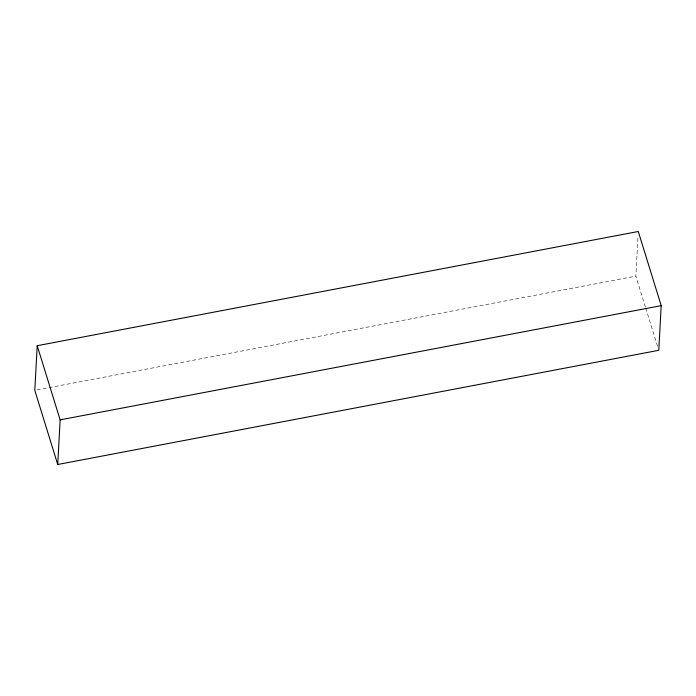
<?xml version="1.0" encoding="UTF-8"?>
<svg xmlns="http://www.w3.org/2000/svg" width="696" height="696" viewBox="0 0 696 696"><rect width="100%" height="100%" fill="white"/><g stroke="black" fill="none" stroke-linecap="round" stroke-linejoin="round"><path stroke-width="0.52" stroke-dasharray="3.48 2.61" d="M645.409 307.04L635.857 276.138L637.988 236.814M36.931 389.943L635.857 276.138M645.731 308.067L657.824 347.208"/><path stroke-width="1.04" d="M37.219 345.703L34.8 390.352L57.724 464.502L658.781 350.297L661.2 305.648L638.275 231.498L37.219 345.703L60.143 419.862L57.724 464.502M60.143 419.862L661.2 305.648"/></g></svg>
